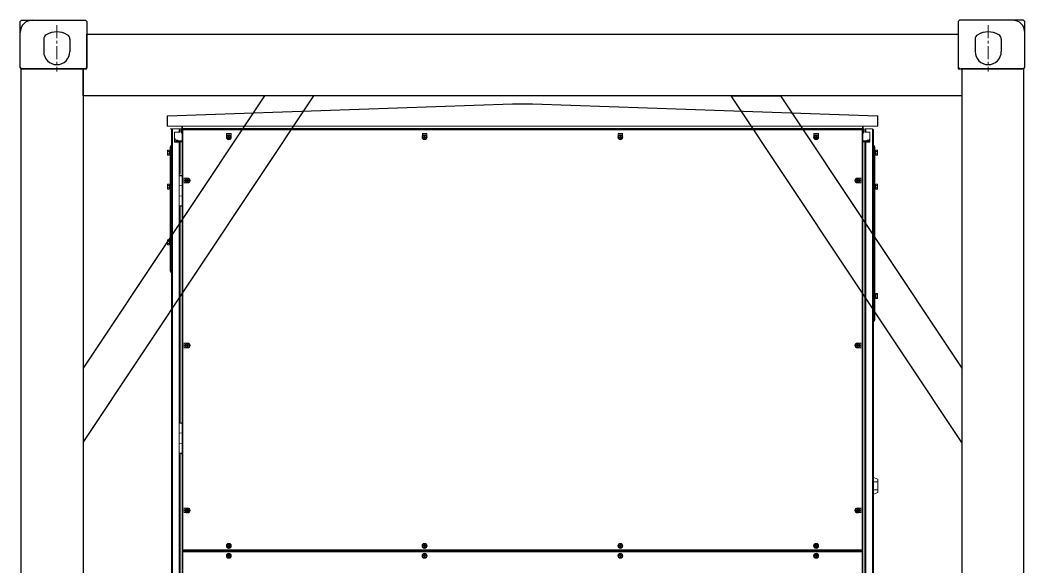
# Model space of a CAD drawing. Header units: millimetres. Extents: x 55614 to 110757, y -66981 to -47484.
# Drawn here: x 69979 to 72417, y -51187 to -49861 of the extents above; entities that cross this region are included whole.
import ezdxf

# ---------------------------------------------------------------- set-up
doc = ezdxf.new("R2010")
doc.units = ezdxf.units.MM
doc.linetypes.add('CENTER', pattern=[50.8, 31.75, -6.35, 6.35, -6.35])
doc.layers.get('0').update_dxf_attribs({"lineweight": 15})
for name, color, linetype, lineweight in [('AM_0', 7, 'Continuous', 30), ('AM_7N', 4, 'CENTER', 15), ('THICK', 7, 'Continuous', 0)]:
    doc.layers.add(name, color=color, linetype=linetype, lineweight=lineweight)

# ---------------------------------------------------------------- blocks, each defined once
blk = doc.blocks.new('tuy67ui67')
at = {"color": 136, "linetype": 'Continuous'}
for p, q in [((17183.6, 16539), (18020.7, 16568.2)), ((17183.6, 16537.8), (18020.8, 16567)), ((18020.2, 16567.9), (17183.7, 16538.7)), ((18069.2, 16567.9), (18020.2, 16567.9)), ((18020.7, 16568.2), (18020.8, 16567)), ((18020.8, 16568.2), (18020.8, 16567)), ((18020.8, 16568.2), (18068.7, 16568.2)), ((18020.8, 16567), (18068.7, 16567)), ((18068.8, 16568.2), (18068.7, 16567)), ((18068.7, 16568.2), (18068.7, 16567)), ((18068.7, 16567), (18905.8, 16537.8)), ((18068.8, 16568.2), (18905.9, 16539)), ((18905.7, 16538.7), (18069.2, 16567.9)), ((17182.3, 16513.9), (17182.3, 16537.6)), ((17182.3, 16537.6), (17183.5, 16537.6)), ((17183.5, 16513.9), (17183.5, 16537.6)), ((17183.6, 16539), (17183.6, 16537.8)), ((17183.7, 16538.7), (17183.7, 16513.9)), ((18905.7, 16513.9), (18905.7, 16538.7)), ((18905.9, 16539), (18905.8, 16537.8)), ((18906, 16537.6), (18906, 16513.9)), ((18907.2, 16537.6), (18906, 16537.6)), ((18907.2, 16537.6), (18907.2, 16513.9)), ((17182.3, 16513.9), (17183.5, 16513.9)), ((17183.7, 16513.9), (18905.7, 16513.9)), ((17189.6, 16506.9), (17195.4, 16506.9)), ((17189.6, 16506.9), (17216.8, 16506.9)), ((17195.4, 16506.9), (17195.4, 14431.9)), ((17214.2, 16506.9), (17195.4, 16506.9)), ((17214.2, 16498.9), (17214.2, 16506.9)), ((17214.2, 16506.9), (17216.8, 16506.9)), ((17217.2, 16507.9), (17217.2, 16497.9)), ((17218.2, 16507.9), (17217.2, 16507.9)), ((17218.2, 16513.9), (17218.2, 16497.9)), ((17219.2, 16513.9), (17219.2, 16506.9)), ((17219.2, 15484.4), (17219.2, 16506.9)), ((17219.2, 16506.9), (18870.2, 16506.9)), ((17219.7, 16507.9), (17219.7, 16513.9)), ((17219.7, 16506.9), (17219.7, 16507.9)), ((17219.7, 16507.9), (18869.7, 16507.9)), ((18869.7, 16513.9), (18869.7, 16507.9)), ((18869.7, 16507.9), (18869.7, 16506.9)), ((18870.2, 16506.9), (18870.2, 16513.9)), ((18870.2, 16506.9), (18870.2, 15484.4)), ((18871.2, 16497.9), (18871.2, 16513.9)), ((18871.2, 16507.9), (18872.2, 16507.9)), ((18872.2, 16497.9), (18872.2, 16507.9)), ((18875.2, 16498.9), (18875.2, 16506.9)), ((18894, 16506.9), (18875.2, 16506.9)), ((18894, 14431.9), (18894, 16506.9)), ((18907.2, 16513.9), (18906, 16513.9)), ((17193.2, 16504.7), (17193.2, 14434.1)), ((17200.7, 16474.9), (17200.7, 16498.9)), ((17214.2, 16498.9), (17200.7, 16498.9)), ((17212, 16504.7), (17212, 16498.9)), ((17212, 16504.7), (17214.2, 16504.7)), ((17217.2, 16497.9), (17219.2, 16497.9)), ((17219.2, 16505.2), (17220.9, 16505.2)), ((17220.9, 15484.4), (17220.9, 16505.2)), ((17220.9, 16505.2), (18868.5, 16505.2)), ((17326.5, 16495.6), (17337.9, 16495.6)), ((17326.8, 16489.5), (17326.8, 16495.9)), ((17327.2, 16489.8), (17332.2, 16492.7)), ((17327.2, 16484), (17327.2, 16489.8)), ((17327.2, 16484), (17332.2, 16481.1)), ((17329.7, 16487.4), (17329.7, 16486.4)), ((17331.2, 16487.4), (17329.7, 16487.4)), ((17329.7, 16486.4), (17331.2, 16486.4)), ((17331.7, 16489.4), (17331.7, 16487.9)), ((17332.7, 16489.4), (17331.7, 16489.4)), ((17331.7, 16485.9), (17331.7, 16484.4)), ((17331.7, 16484.4), (17332.7, 16484.4)), ((17332.2, 16492.7), (17337.2, 16489.8)), ((17332.2, 16481.1), (17337.2, 16484)), ((17332.7, 16487.9), (17332.7, 16489.4)), ((17332.7, 16484.4), (17332.7, 16485.9)), ((17334.7, 16487.4), (17333.2, 16487.4)), ((17333.2, 16486.4), (17334.7, 16486.4)), ((17334.7, 16486.4), (17334.7, 16487.4)), ((17337.2, 16484), (17337.2, 16489.8)), ((17337.6, 16489.5), (17337.6, 16495.9)), ((17801.5, 16495.6), (17812.9, 16495.6)), ((17801.8, 16489.5), (17801.8, 16495.9)), ((17802.2, 16489.8), (17807.2, 16492.7)), ((17802.2, 16484), (17802.2, 16489.8)), ((17802.2, 16484), (17807.2, 16481.1)), ((17804.7, 16487.4), (17804.7, 16486.4)), ((17806.2, 16487.4), (17804.7, 16487.4)), ((17804.7, 16486.4), (17806.2, 16486.4)), ((17806.7, 16489.4), (17806.7, 16487.9)), ((17807.7, 16489.4), (17806.7, 16489.4)), ((17806.7, 16485.9), (17806.7, 16484.4)), ((17806.7, 16484.4), (17807.7, 16484.4)), ((17807.2, 16492.7), (17812.2, 16489.8)), ((17807.2, 16481.1), (17812.2, 16484)), ((17807.7, 16487.9), (17807.7, 16489.4)), ((17807.7, 16484.4), (17807.7, 16485.9)), ((17809.7, 16487.4), (17808.2, 16487.4)), ((17808.2, 16486.4), (17809.7, 16486.4)), ((17809.7, 16486.4), (17809.7, 16487.4)), ((17812.2, 16484), (17812.2, 16489.8)), ((17812.6, 16489.5), (17812.6, 16495.9)), ((18276.5, 16495.6), (18287.9, 16495.6)), ((18276.8, 16489.5), (18276.8, 16495.9)), ((18277.2, 16489.8), (18282.2, 16492.7)), ((18277.2, 16484), (18277.2, 16489.8)), ((18277.2, 16484), (18282.2, 16481.1)), ((18279.7, 16487.4), (18279.7, 16486.4)), ((18281.2, 16487.4), (18279.7, 16487.4)), ((18279.7, 16486.4), (18281.2, 16486.4)), ((18281.7, 16489.4), (18281.7, 16487.9)), ((18282.7, 16489.4), (18281.7, 16489.4)), ((18281.7, 16485.9), (18281.7, 16484.4)), ((18281.7, 16484.4), (18282.7, 16484.4)), ((18282.2, 16492.7), (18287.2, 16489.8)), ((18282.2, 16481.1), (18287.2, 16484)), ((18282.7, 16487.9), (18282.7, 16489.4)), ((18282.7, 16484.4), (18282.7, 16485.9)), ((18284.7, 16487.4), (18283.2, 16487.4)), ((18283.2, 16486.4), (18284.7, 16486.4)), ((18284.7, 16486.4), (18284.7, 16487.4)), ((18287.2, 16484), (18287.2, 16489.8)), ((18287.6, 16489.5), (18287.6, 16495.9)), ((18751.5, 16495.6), (18762.9, 16495.6)), ((18751.8, 16489.5), (18751.8, 16495.9)), ((18752.2, 16489.8), (18757.2, 16492.7)), ((18752.2, 16484), (18752.2, 16489.8)), ((18752.2, 16484), (18757.2, 16481.1)), ((18754.7, 16487.4), (18754.7, 16486.4)), ((18756.2, 16487.4), (18754.7, 16487.4)), ((18754.7, 16486.4), (18756.2, 16486.4)), ((18756.7, 16489.4), (18756.7, 16487.9)), ((18757.7, 16489.4), (18756.7, 16489.4)), ((18756.7, 16485.9), (18756.7, 16484.4)), ((18756.7, 16484.4), (18757.7, 16484.4)), ((18757.2, 16492.7), (18762.2, 16489.8)), ((18757.2, 16481.1), (18762.2, 16484)), ((18757.7, 16487.9), (18757.7, 16489.4)), ((18757.7, 16484.4), (18757.7, 16485.9)), ((18759.7, 16487.4), (18758.2, 16487.4)), ((18758.2, 16486.4), (18759.7, 16486.4)), ((18759.7, 16486.4), (18759.7, 16487.4)), ((18762.2, 16484), (18762.2, 16489.8)), ((18762.6, 16489.5), (18762.6, 16495.9)), ((18868.5, 16505.2), (18868.5, 15484.4)), ((18868.5, 16505.2), (18870.2, 16505.2)), ((18870.2, 16497.9), (18872.2, 16497.9)), ((18877.4, 16504.7), (18875.2, 16504.7)), ((18875.2, 16498.9), (18887.2, 16498.9)), ((18877.4, 16498.9), (18877.4, 16504.7)), ((18887.2, 16474.9), (18887.2, 16498.9)), ((18896.2, 14434.1), (18896.2, 16504.7)), ((17190.1, 16463.9), (17191.7, 16466.9)), ((17190.1, 16463.9), (17191.7, 16466.9)), ((17190.1, 16161.9), (17190.1, 16463.9)), ((17191.7, 16158.9), (17191.7, 16466.9)), ((17193.2, 16466.9), (17191.7, 16466.9)), ((17193.2, 16466.9), (17191.7, 16466.9)), ((17214.2, 16474.9), (17200.7, 16474.9)), ((17202.5, 16479.9), (17208.2, 16479.9)), ((17202.5, 16475.4), (17219.2, 16475.4)), ((17203.2, 16478.4), (17208.2, 16478.4)), ((17203.2, 16475.4), (17203.2, 16476.9)), ((17219.2, 16476.9), (17203.2, 16476.9)), ((17208.2, 16479.9), (17208.2, 16478.4)), ((17208.2, 16478.4), (17219.2, 16478.4)), ((17208.2, 16475.4), (17208.2, 16474.9)), ((17212, 16474.9), (17212, 16396.9)), ((17214.2, 16474.9), (17214.2, 16396.9)), ((18870.2, 16478.4), (18881.2, 16478.4)), ((18886.2, 16476.9), (18870.2, 16476.9)), ((18887, 16475.4), (18870.2, 16475.4)), ((18875.2, 14431.9), (18875.2, 16474.9)), ((18875.2, 16474.9), (18887.2, 16474.9)), ((18877.4, 14434.1), (18877.4, 16474.9)), ((18881.2, 16479.9), (18881.2, 16478.4)), ((18887, 16479.9), (18881.2, 16479.9)), ((18886.2, 16478.4), (18881.2, 16478.4)), ((18881.2, 16474.9), (18881.2, 16475.4)), ((18886.2, 16476.9), (18886.2, 16475.4)), ((18896.2, 16466.9), (18897.7, 16466.9)), ((18896.2, 16466.9), (18897.7, 16466.9)), ((18897.7, 16039.9), (18897.7, 16466.9)), ((18899.3, 16463.9), (18897.7, 16466.9)), ((18899.3, 16463.9), (18897.7, 16466.9)), ((18899.3, 16042.9), (18899.3, 16463.9)), ((17183.4, 16455.2), (17183.1, 16454.9)), ((17183.1, 16443.9), (17183.1, 16454.9)), ((17183.4, 16443.6), (17183.1, 16443.9)), ((17183.4, 16455.2), (17186.8, 16455.2)), ((17183.4, 16452.3), (17186.8, 16452.3)), ((17183.4, 16446.5), (17186.8, 16446.5)), ((17183.4, 16443.6), (17186.8, 16443.6)), ((17187.1, 16454.9), (17186.8, 16455.2)), ((17187.1, 16443.9), (17186.8, 16443.6)), ((17187.1, 16443.9), (17187.1, 16454.9)), ((17188.7, 16454.3), (17187.1, 16454.3)), ((17188.7, 16444.6), (17187.1, 16444.6)), ((17188.7, 16443.4), (17188.7, 16455.4)), ((17190.1, 16455.4), (17188.7, 16455.4)), ((17190.1, 16443.4), (17188.7, 16443.4)), ((18899.3, 16455.4), (18900.7, 16455.4)), ((18899.3, 16443.4), (18900.7, 16443.4)), ((18900.7, 16443.4), (18900.7, 16455.4)), ((18900.7, 16454.3), (18902.3, 16454.3)), ((18900.7, 16444.6), (18902.3, 16444.6)), ((18902.3, 16454.9), (18902.6, 16455.2)), ((18902.3, 16443.9), (18902.3, 16454.9)), ((18902.3, 16443.9), (18902.6, 16443.6)), ((18906, 16455.2), (18902.6, 16455.2)), ((18906, 16452.3), (18902.6, 16452.3)), ((18906, 16446.5), (18902.6, 16446.5)), ((18906, 16443.6), (18902.6, 16443.6)), ((18906, 16455.2), (18906.3, 16454.9)), ((18906, 16443.6), (18906.3, 16443.9)), ((18906.3, 16443.9), (18906.3, 16454.9)), ((17211.7, 16396.9), (17211.7, 16316.9)), ((17214.2, 16396.9), (17211.7, 16396.9)), ((17211.7, 16394.4), (17219.2, 16394.4)), ((17219.2, 16393.4), (17211.7, 16393.4)), ((17223.2, 16387.3), (17229.6, 16387.3)), ((17223.5, 16376.2), (17223.5, 16387.6)), ((17227.2, 16384.8), (17232.2, 16387.7)), ((17227.2, 16379), (17227.2, 16384.8)), ((17231.7, 16384.4), (17231.7, 16382.9)), ((17232.7, 16384.4), (17231.7, 16384.4)), ((17232.2, 16387.7), (17237.2, 16384.8)), ((17232.7, 16382.9), (17232.7, 16384.4)), ((17237.2, 16379), (17237.2, 16384.8)), ((18852.2, 16384.8), (18857.2, 16387.7)), ((18852.2, 16379), (18852.2, 16384.8)), ((18856.7, 16384.4), (18856.7, 16382.9)), ((18857.7, 16384.4), (18856.7, 16384.4)), ((18857.2, 16387.7), (18862.2, 16384.8)), ((18857.7, 16382.9), (18857.7, 16384.4)), ((18859.8, 16387.3), (18866.2, 16387.3)), ((18862.2, 16379), (18862.2, 16384.8)), ((18865.9, 16376.2), (18865.9, 16387.6)), ((17183.4, 16372.7), (17183.1, 16372.4)), ((17183.1, 16361.4), (17183.1, 16372.4)), ((17183.4, 16361.1), (17183.1, 16361.4)), ((17183.4, 16372.7), (17186.8, 16372.7)), ((17183.4, 16369.8), (17186.8, 16369.8)), ((17183.4, 16364), (17186.8, 16364)), ((17183.4, 16361.1), (17186.8, 16361.1)), ((17187.1, 16372.4), (17186.8, 16372.7)), ((17187.1, 16361.4), (17186.8, 16361.1)), ((17187.1, 16361.4), (17187.1, 16372.4)), ((17188.7, 16371.8), (17187.1, 16371.8)), ((17188.7, 16362.1), (17187.1, 16362.1)), ((17188.7, 16360.9), (17188.7, 16372.9)), ((17190.1, 16372.9), (17188.7, 16372.9)), ((17190.1, 16360.9), (17188.7, 16360.9)), ((17211.7, 16369.7), (17219.2, 16369)), ((17223.2, 16376.5), (17229.6, 16376.5)), ((17227.2, 16379), (17232.2, 16376.1)), ((17229.7, 16382.4), (17229.7, 16381.4)), ((17231.2, 16382.4), (17229.7, 16382.4)), ((17229.7, 16381.4), (17231.2, 16381.4)), ((17231.7, 16380.9), (17231.7, 16379.4)), ((17231.7, 16379.4), (17232.7, 16379.4)), ((17232.2, 16376.1), (17237.2, 16379)), ((17232.7, 16379.4), (17232.7, 16380.9)), ((17234.7, 16382.4), (17233.2, 16382.4)), ((17233.2, 16381.4), (17234.7, 16381.4)), ((17234.7, 16381.4), (17234.7, 16382.4)), ((18852.2, 16379), (18857.2, 16376.1)), ((18854.7, 16382.4), (18854.7, 16381.4)), ((18856.2, 16382.4), (18854.7, 16382.4)), ((18854.7, 16381.4), (18856.2, 16381.4)), ((18856.7, 16380.9), (18856.7, 16379.4)), ((18856.7, 16379.4), (18857.7, 16379.4)), ((18857.2, 16376.1), (18862.2, 16379)), ((18857.7, 16379.4), (18857.7, 16380.9)), ((18859.7, 16382.4), (18858.2, 16382.4)), ((18858.2, 16381.4), (18859.7, 16381.4)), ((18859.7, 16381.4), (18859.7, 16382.4)), ((18859.8, 16376.5), (18866.2, 16376.5)), ((18899.3, 16372.9), (18900.7, 16372.9)), ((18899.3, 16360.9), (18900.7, 16360.9)), ((18900.7, 16360.9), (18900.7, 16372.9)), ((18900.7, 16371.8), (18902.3, 16371.8)), ((18900.7, 16362.1), (18902.3, 16362.1)), ((18902.3, 16372.4), (18902.6, 16372.7)), ((18902.3, 16361.4), (18902.3, 16372.4)), ((18902.3, 16361.4), (18902.6, 16361.1)), ((18906, 16372.7), (18902.6, 16372.7)), ((18906, 16369.8), (18902.6, 16369.8)), ((18906, 16364), (18902.6, 16364)), ((18906, 16361.1), (18902.6, 16361.1)), ((18906, 16372.7), (18906.3, 16372.4)), ((18906, 16361.1), (18906.3, 16361.4)), ((18906.3, 16361.4), (18906.3, 16372.4)), ((17211.7, 16344.2), (17219.2, 16344.8)), ((17190.1, 16312.9), (17193.2, 16312.9)), ((17211.7, 16320.4), (17219.2, 16320.4)), ((17219.2, 16319.4), (17211.7, 16319.4)), ((17214.2, 16316.9), (17211.7, 16316.9)), ((17212, 16316.9), (17212, 15796.9)), ((17214.2, 16316.9), (17214.2, 15796.9)), ((17183.4, 16237.7), (17183.1, 16237.4)), ((17183.1, 16226.4), (17183.1, 16237.4)), ((17183.4, 16237.7), (17186.8, 16237.7)), ((17187.1, 16237.4), (17186.8, 16237.7)), ((17187.1, 16226.4), (17187.1, 16237.4)), ((17188.7, 16225.9), (17188.7, 16237.9)), ((17190.1, 16237.9), (17188.7, 16237.9)), ((18899.3, 16253.4), (18896.2, 16253.4)), ((17183.4, 16226.1), (17183.1, 16226.4)), ((17183.4, 16234.8), (17186.8, 16234.8)), ((17183.4, 16229), (17186.8, 16229)), ((17183.4, 16226.1), (17186.8, 16226.1)), ((17187.1, 16226.4), (17186.8, 16226.1)), ((17188.7, 16236.8), (17187.1, 16236.8)), ((17188.7, 16227.1), (17187.1, 16227.1)), ((17190.1, 16225.9), (17188.7, 16225.9)), ((17190.1, 16161.9), (17191.7, 16158.9)), ((17190.1, 16161.9), (17191.7, 16158.9)), ((17193.2, 16158.9), (17191.7, 16158.9)), ((17193.2, 16158.9), (17191.7, 16158.9)), ((18899.3, 16107.9), (18900.7, 16107.9)), ((18899.3, 16095.9), (18900.7, 16095.9)), ((18900.7, 16095.9), (18900.7, 16107.9)), ((18900.7, 16106.8), (18902.3, 16106.8)), ((18900.7, 16097.1), (18902.3, 16097.1)), ((18902.3, 16107.4), (18902.6, 16107.7)), ((18902.3, 16096.4), (18902.3, 16107.4)), ((18902.3, 16096.4), (18902.6, 16096.1)), ((18906, 16107.7), (18902.6, 16107.7)), ((18906, 16104.8), (18902.6, 16104.8)), ((18906, 16099), (18902.6, 16099)), ((18906, 16096.1), (18902.6, 16096.1)), ((18906, 16107.7), (18906.3, 16107.4)), ((18906, 16096.1), (18906.3, 16096.4)), ((18906.3, 16096.4), (18906.3, 16107.4)), ((18899.3, 16042.9), (18897.7, 16039.9)), ((18899.3, 16042.9), (18897.7, 16039.9)), ((18896.2, 16039.9), (18897.7, 16039.9)), ((18896.2, 16039.9), (18897.7, 16039.9)), ((17223.2, 15987.3), (17229.6, 15987.3)), ((17223.2, 15976.5), (17229.6, 15976.5)), ((17223.5, 15976.2), (17223.5, 15987.6)), ((17227.2, 15984.8), (17232.2, 15987.7)), ((17227.2, 15979), (17227.2, 15984.8)), ((17227.2, 15979), (17232.2, 15976.1)), ((17229.7, 15982.4), (17229.7, 15981.4)), ((17231.2, 15982.4), (17229.7, 15982.4)), ((17229.7, 15981.4), (17231.2, 15981.4)), ((17231.7, 15984.4), (17231.7, 15982.9)), ((17232.7, 15984.4), (17231.7, 15984.4)), ((17231.7, 15980.9), (17231.7, 15979.4)), ((17231.7, 15979.4), (17232.7, 15979.4)), ((17232.2, 15987.7), (17237.2, 15984.8)), ((17232.2, 15976.1), (17237.2, 15979)), ((17232.7, 15982.9), (17232.7, 15984.4)), ((17232.7, 15979.4), (17232.7, 15980.9)), ((17234.7, 15982.4), (17233.2, 15982.4)), ((17233.2, 15981.4), (17234.7, 15981.4)), ((17234.7, 15981.4), (17234.7, 15982.4)), ((17237.2, 15979), (17237.2, 15984.8)), ((18852.2, 15984.8), (18857.2, 15987.7)), ((18852.2, 15979), (18852.2, 15984.8)), ((18852.2, 15979), (18857.2, 15976.1)), ((18856.2, 15982.4), (18854.7, 15982.4)), ((18854.7, 15982.4), (18854.7, 15981.4)), ((18854.7, 15981.4), (18856.2, 15981.4)), ((18857.7, 15984.4), (18856.7, 15984.4)), ((18856.7, 15984.4), (18856.7, 15982.9)), ((18856.7, 15980.9), (18856.7, 15979.4)), ((18856.7, 15979.4), (18857.7, 15979.4)), ((18857.2, 15987.7), (18862.2, 15984.8)), ((18857.2, 15976.1), (18862.2, 15979)), ((18857.7, 15982.9), (18857.7, 15984.4)), ((18857.7, 15979.4), (18857.7, 15980.9)), ((18859.7, 15982.4), (18858.2, 15982.4)), ((18858.2, 15981.4), (18859.7, 15981.4)), ((18859.7, 15981.4), (18859.7, 15982.4)), ((18859.8, 15987.3), (18866.2, 15987.3)), ((18859.8, 15976.5), (18866.2, 15976.5)), ((18862.2, 15979), (18862.2, 15984.8)), ((18865.9, 15976.2), (18865.9, 15987.6)), ((17211.7, 15796.9), (17211.7, 15716.9)), ((17214.2, 15796.9), (17211.7, 15796.9)), ((17211.7, 15794.4), (17219.2, 15794.4)), ((17219.2, 15793.4), (17211.7, 15793.4)), ((17211.7, 15769.7), (17219.2, 15769)), ((17211.7, 15744.2), (17219.2, 15744.8)), ((17211.7, 15720.4), (17219.2, 15720.4)), ((17219.2, 15719.4), (17211.7, 15719.4)), ((17214.2, 15716.9), (17211.7, 15716.9)), ((17212, 15716.9), (17212, 15196.9)), ((17214.2, 15716.9), (17214.2, 15196.9)), ((18906.7, 15658), (18896.2, 15661.8)), ((18906.7, 15625), (18906.7, 15658)), ((18896.2, 15651.3), (18906.7, 15651.3)), ((18896.2, 15631.7), (18906.7, 15631.7)), ((18896.2, 15621.3), (18906.7, 15625)), ((17223.2, 15587.3), (17229.6, 15587.3)), ((17223.5, 15576.2), (17223.5, 15587.6)), ((17227.2, 15584.8), (17232.2, 15587.7)), ((17227.2, 15579), (17227.2, 15584.8)), ((17227.2, 15579), (17232.2, 15576.1)), ((17229.7, 15582.4), (17229.7, 15581.4)), ((17231.2, 15582.4), (17229.7, 15582.4)), ((17229.7, 15581.4), (17231.2, 15581.4)), ((17231.7, 15584.4), (17231.7, 15582.9)), ((17232.7, 15584.4), (17231.7, 15584.4)), ((17231.7, 15580.9), (17231.7, 15579.4)), ((17231.7, 15579.4), (17232.7, 15579.4)), ((17232.2, 15587.7), (17237.2, 15584.8)), ((17232.2, 15576.1), (17237.2, 15579)), ((17232.7, 15582.9), (17232.7, 15584.4)), ((17232.7, 15579.4), (17232.7, 15580.9)), ((17234.7, 15582.4), (17233.2, 15582.4)), ((17233.2, 15581.4), (17234.7, 15581.4)), ((17234.7, 15581.4), (17234.7, 15582.4)), ((17237.2, 15579), (17237.2, 15584.8)), ((18852.2, 15584.8), (18857.2, 15587.7)), ((18852.2, 15579), (18852.2, 15584.8)), ((18852.2, 15579), (18857.2, 15576.1)), ((18856.2, 15582.4), (18854.7, 15582.4)), ((18854.7, 15582.4), (18854.7, 15581.4)), ((18854.7, 15581.4), (18856.2, 15581.4)), ((18857.7, 15584.4), (18856.7, 15584.4)), ((18856.7, 15584.4), (18856.7, 15582.9)), ((18856.7, 15580.9), (18856.7, 15579.4)), ((18856.7, 15579.4), (18857.7, 15579.4)), ((18857.2, 15587.7), (18862.2, 15584.8)), ((18857.2, 15576.1), (18862.2, 15579)), ((18857.7, 15582.9), (18857.7, 15584.4)), ((18857.7, 15579.4), (18857.7, 15580.9)), ((18859.7, 15582.4), (18858.2, 15582.4)), ((18858.2, 15581.4), (18859.7, 15581.4)), ((18859.7, 15581.4), (18859.7, 15582.4)), ((18859.8, 15587.3), (18866.2, 15587.3)), ((18862.2, 15579), (18862.2, 15584.8)), ((18865.9, 15576.2), (18865.9, 15587.6)), ((17223.2, 15576.5), (17229.6, 15576.5)), ((18859.8, 15576.5), (18866.2, 15576.5)), ((17219.2, 15484.4), (18870.2, 15484.4)), ((17219.2, 14431.4), (17219.2, 15482.9)), ((17219.2, 15482.9), (18870.2, 15482.9)), ((17220.7, 15484.4), (17220.7, 15482.9)), ((17220.9, 15481.2), (17220.9, 15484.4)), ((18868.5, 15483.1), (17220.9, 15483.1)), ((17222.9, 15485.9), (17222.9, 15484.4)), ((17222.9, 15485.9), (18866.5, 15485.9)), ((17327.2, 15498.8), (17332.2, 15501.7)), ((17327.2, 15493), (17327.2, 15498.8)), ((17327.2, 15493), (17332.2, 15490.1)), ((17329.7, 15496.4), (17329.7, 15495.4)), ((17331.2, 15496.4), (17329.7, 15496.4)), ((17329.7, 15495.4), (17331.2, 15495.4)), ((17331.7, 15498.4), (17331.7, 15496.9)), ((17332.7, 15498.4), (17331.7, 15498.4)), ((17331.7, 15494.9), (17331.7, 15493.4)), ((17331.7, 15493.4), (17332.7, 15493.4)), ((17332.2, 15501.7), (17337.2, 15498.8)), ((17332.2, 15490.1), (17337.2, 15493)), ((17332.7, 15496.9), (17332.7, 15498.4)), ((17332.7, 15493.4), (17332.7, 15494.9)), ((17334.7, 15496.4), (17333.2, 15496.4)), ((17333.2, 15495.4), (17334.7, 15495.4)), ((17334.7, 15495.4), (17334.7, 15496.4)), ((17337.2, 15493), (17337.2, 15498.8)), ((17802.2, 15498.8), (17807.2, 15501.7)), ((17802.2, 15493), (17802.2, 15498.8)), ((17802.2, 15493), (17807.2, 15490.1)), ((17804.7, 15496.4), (17804.7, 15495.4)), ((17806.2, 15496.4), (17804.7, 15496.4)), ((17804.7, 15495.4), (17806.2, 15495.4)), ((17806.7, 15498.4), (17806.7, 15496.9)), ((17807.7, 15498.4), (17806.7, 15498.4)), ((17806.7, 15494.9), (17806.7, 15493.4)), ((17806.7, 15493.4), (17807.7, 15493.4)), ((17807.2, 15501.7), (17812.2, 15498.8)), ((17807.2, 15490.1), (17812.2, 15493)), ((17807.7, 15496.9), (17807.7, 15498.4)), ((17807.7, 15493.4), (17807.7, 15494.9)), ((17809.7, 15496.4), (17808.2, 15496.4)), ((17808.2, 15495.4), (17809.7, 15495.4)), ((17809.7, 15495.4), (17809.7, 15496.4)), ((17812.2, 15493), (17812.2, 15498.8)), ((18277.2, 15498.8), (18282.2, 15501.7)), ((18277.2, 15493), (18277.2, 15498.8)), ((18277.2, 15493), (18282.2, 15490.1)), ((18281.2, 15496.4), (18279.7, 15496.4)), ((18279.7, 15496.4), (18279.7, 15495.4)), ((18279.7, 15495.4), (18281.2, 15495.4)), ((18282.7, 15498.4), (18281.7, 15498.4)), ((18281.7, 15498.4), (18281.7, 15496.9)), ((18281.7, 15494.9), (18281.7, 15493.4)), ((18281.7, 15493.4), (18282.7, 15493.4)), ((18282.2, 15501.7), (18287.2, 15498.8)), ((18282.2, 15490.1), (18287.2, 15493)), ((18282.7, 15496.9), (18282.7, 15498.4)), ((18282.7, 15493.4), (18282.7, 15494.9)), ((18284.7, 15496.4), (18283.2, 15496.4)), ((18283.2, 15495.4), (18284.7, 15495.4)), ((18284.7, 15495.4), (18284.7, 15496.4)), ((18287.2, 15493), (18287.2, 15498.8)), ((18752.2, 15498.8), (18757.2, 15501.7)), ((18752.2, 15493), (18752.2, 15498.8)), ((18752.2, 15493), (18757.2, 15490.1)), ((18756.2, 15496.4), (18754.7, 15496.4)), ((18754.7, 15496.4), (18754.7, 15495.4)), ((18754.7, 15495.4), (18756.2, 15495.4)), ((18757.7, 15498.4), (18756.7, 15498.4)), ((18756.7, 15498.4), (18756.7, 15496.9)), ((18756.7, 15494.9), (18756.7, 15493.4)), ((18756.7, 15493.4), (18757.7, 15493.4)), ((18757.2, 15501.7), (18762.2, 15498.8)), ((18757.2, 15490.1), (18762.2, 15493)), ((18757.7, 15496.9), (18757.7, 15498.4)), ((18757.7, 15493.4), (18757.7, 15494.9)), ((18759.7, 15496.4), (18758.2, 15496.4)), ((18758.2, 15495.4), (18759.7, 15495.4)), ((18759.7, 15495.4), (18759.7, 15496.4)), ((18762.2, 15493), (18762.2, 15498.8)), ((18866.5, 15485.9), (18866.5, 15484.4)), ((18868.5, 15484.4), (18868.5, 15481.2)), ((18868.7, 15482.9), (18868.7, 15484.4)), ((18870.2, 15482.9), (18870.2, 14431.4)), ((17220.9, 14433.1), (17220.9, 15481.2)), ((17220.9, 15481.2), (18868.5, 15481.2)), ((17327.2, 15474.8), (17332.2, 15477.7)), ((17327.2, 15469), (17327.2, 15474.8)), ((17327.2, 15469), (17332.2, 15466.1)), ((17329.7, 15472.4), (17329.7, 15471.4)), ((17331.2, 15472.4), (17329.7, 15472.4)), ((17329.7, 15471.4), (17331.2, 15471.4)), ((17331.7, 15474.4), (17331.7, 15472.9)), ((17332.7, 15474.4), (17331.7, 15474.4)), ((17331.7, 15470.9), (17331.7, 15469.4)), ((17331.7, 15469.4), (17332.7, 15469.4)), ((17332.2, 15477.7), (17337.2, 15474.8)), ((17332.2, 15466.1), (17337.2, 15469)), ((17332.7, 15472.9), (17332.7, 15474.4)), ((17332.7, 15469.4), (17332.7, 15470.9)), ((17334.7, 15472.4), (17333.2, 15472.4)), ((17333.2, 15471.4), (17334.7, 15471.4)), ((17334.7, 15471.4), (17334.7, 15472.4)), ((17337.2, 15469), (17337.2, 15474.8)), ((17802.2, 15474.8), (17807.2, 15477.7)), ((17802.2, 15469), (17802.2, 15474.8)), ((17802.2, 15469), (17807.2, 15466.1)), ((17804.7, 15472.4), (17804.7, 15471.4)), ((17806.2, 15472.4), (17804.7, 15472.4)), ((17804.7, 15471.4), (17806.2, 15471.4)), ((17806.7, 15474.4), (17806.7, 15472.9)), ((17807.7, 15474.4), (17806.7, 15474.4)), ((17806.7, 15470.9), (17806.7, 15469.4)), ((17806.7, 15469.4), (17807.7, 15469.4)), ((17807.2, 15477.7), (17812.2, 15474.8)), ((17807.2, 15466.1), (17812.2, 15469)), ((17807.7, 15472.9), (17807.7, 15474.4)), ((17807.7, 15469.4), (17807.7, 15470.9)), ((17809.7, 15472.4), (17808.2, 15472.4)), ((17808.2, 15471.4), (17809.7, 15471.4)), ((17809.7, 15471.4), (17809.7, 15472.4)), ((17812.2, 15469), (17812.2, 15474.8)), ((18277.2, 15474.8), (18282.2, 15477.7)), ((18277.2, 15469), (18277.2, 15474.8)), ((18277.2, 15469), (18282.2, 15466.1)), ((18281.2, 15472.4), (18279.7, 15472.4)), ((18279.7, 15472.4), (18279.7, 15471.4)), ((18279.7, 15471.4), (18281.2, 15471.4)), ((18282.7, 15474.4), (18281.7, 15474.4)), ((18281.7, 15474.4), (18281.7, 15472.9)), ((18281.7, 15470.9), (18281.7, 15469.4)), ((18281.7, 15469.4), (18282.7, 15469.4)), ((18282.2, 15477.7), (18287.2, 15474.8)), ((18282.2, 15466.1), (18287.2, 15469)), ((18282.7, 15472.9), (18282.7, 15474.4)), ((18282.7, 15469.4), (18282.7, 15470.9)), ((18284.7, 15472.4), (18283.2, 15472.4)), ((18283.2, 15471.4), (18284.7, 15471.4)), ((18284.7, 15471.4), (18284.7, 15472.4)), ((18287.2, 15469), (18287.2, 15474.8)), ((18752.2, 15474.8), (18757.2, 15477.7)), ((18752.2, 15469), (18752.2, 15474.8)), ((18752.2, 15469), (18757.2, 15466.1)), ((18756.2, 15472.4), (18754.7, 15472.4)), ((18754.7, 15472.4), (18754.7, 15471.4)), ((18754.7, 15471.4), (18756.2, 15471.4)), ((18757.7, 15474.4), (18756.7, 15474.4)), ((18756.7, 15474.4), (18756.7, 15472.9)), ((18756.7, 15470.9), (18756.7, 15469.4)), ((18756.7, 15469.4), (18757.7, 15469.4)), ((18757.2, 15477.7), (18762.2, 15474.8)), ((18757.2, 15466.1), (18762.2, 15469)), ((18757.7, 15472.9), (18757.7, 15474.4)), ((18757.7, 15469.4), (18757.7, 15470.9)), ((18759.7, 15472.4), (18758.2, 15472.4)), ((18758.2, 15471.4), (18759.7, 15471.4)), ((18759.7, 15471.4), (18759.7, 15472.4)), ((18762.2, 15469), (18762.2, 15474.8)), ((18868.5, 15481.2), (18868.5, 14433.1))]:
    blk.add_line(p, q, dxfattribs=at)
for points in [[(17193.2, 16504.7), (17193.3, 16504.9), (17193.3, 16505.1), (17193.4, 16505.3), (17193.6, 16505.5), (17193.8, 16505.7), (17194, 16505.9), (17194.2, 16506.1), (17194.5, 16506.3), (17194.8, 16506.5), (17195.1, 16506.7), (17195.4, 16506.9)], [(18896.2, 16504.7), (18896.2, 16504.9), (18896.1, 16505.1), (18896, 16505.3), (18895.9, 16505.5), (18895.7, 16505.7), (18895.5, 16505.9), (18895.2, 16506.1), (18894.9, 16506.3), (18894.7, 16506.5), (18894.3, 16506.7), (18894, 16506.9)], [(17183.1, 16454.8), (17183.2, 16455), (17183.3, 16455.1), (17183.4, 16455.2)], [(17183.4, 16452.3), (17183.3, 16452.4), (17183.2, 16452.5), (17183.1, 16452.6)], [(17183.1, 16451.6), (17183.2, 16451.8), (17183.3, 16452.1), (17183.4, 16452.3)], [(17183.4, 16446.5), (17183.3, 16446.7), (17183.2, 16447), (17183.1, 16447.2)], [(17183.1, 16446.2), (17183.2, 16446.3), (17183.3, 16446.4), (17183.4, 16446.5)], [(17183.4, 16443.6), (17183.3, 16443.7), (17183.2, 16443.9), (17183.1, 16444)], [(17187.1, 16454.8), (17187, 16455), (17186.9, 16455.1), (17186.8, 16455.2)], [(17186.8, 16452.3), (17186.9, 16452.4), (17187, 16452.5), (17187.1, 16452.6)], [(17187.1, 16451.6), (17187, 16451.8), (17186.9, 16452.1), (17186.8, 16452.3)], [(17186.8, 16446.5), (17186.9, 16446.7), (17187, 16447), (17187.1, 16447.2)], [(17187.1, 16446.2), (17187, 16446.3), (17186.9, 16446.4), (17186.8, 16446.5)], [(17186.8, 16443.6), (17186.9, 16443.7), (17187, 16443.9), (17187.1, 16444)], [(18902.6, 16455.2), (18902.5, 16455.1), (18902.4, 16455), (18902.3, 16454.8)], [(18902.3, 16452.6), (18902.4, 16452.5), (18902.5, 16452.4), (18902.6, 16452.3)], [(18902.6, 16452.3), (18902.5, 16452.1), (18902.4, 16451.8), (18902.3, 16451.6)], [(18902.3, 16447.2), (18902.4, 16447), (18902.5, 16446.7), (18902.6, 16446.5)], [(18902.6, 16446.5), (18902.5, 16446.4), (18902.4, 16446.3), (18902.3, 16446.2)], [(18902.3, 16444), (18902.4, 16443.9), (18902.5, 16443.7), (18902.6, 16443.6)], [(18906, 16455.2), (18906.1, 16455.1), (18906.2, 16455), (18906.3, 16454.8)], [(18906.3, 16452.6), (18906.2, 16452.5), (18906.1, 16452.4), (18906, 16452.3)], [(18906, 16452.3), (18906.1, 16452.1), (18906.2, 16451.8), (18906.3, 16451.6)], [(18906.3, 16447.2), (18906.2, 16447), (18906.1, 16446.7), (18906, 16446.5)], [(18906, 16446.5), (18906.1, 16446.4), (18906.2, 16446.3), (18906.3, 16446.2)], [(18906.3, 16444), (18906.2, 16443.9), (18906.1, 16443.7), (18906, 16443.6)], [(17183.1, 16372.3), (17183.2, 16372.5), (17183.3, 16372.6), (17183.4, 16372.7)], [(17183.4, 16369.8), (17183.3, 16369.9), (17183.2, 16370), (17183.1, 16370.1)], [(17183.1, 16369.1), (17183.2, 16369.3), (17183.3, 16369.6), (17183.4, 16369.8)], [(17183.4, 16364), (17183.3, 16364.2), (17183.2, 16364.5), (17183.1, 16364.7)], [(17183.1, 16363.7), (17183.2, 16363.8), (17183.3, 16363.9), (17183.4, 16364)], [(17183.4, 16361.1), (17183.3, 16361.2), (17183.2, 16361.4), (17183.1, 16361.5)], [(17187.1, 16372.3), (17187, 16372.5), (17186.9, 16372.6), (17186.8, 16372.7)], [(17186.8, 16369.8), (17186.9, 16369.9), (17187, 16370), (17187.1, 16370.1)], [(17187.1, 16369.1), (17187, 16369.3), (17186.9, 16369.6), (17186.8, 16369.8)], [(17186.8, 16364), (17186.9, 16364.2), (17187, 16364.5), (17187.1, 16364.7)], [(17187.1, 16363.7), (17187, 16363.8), (17186.9, 16363.9), (17186.8, 16364)], [(17186.8, 16361.1), (17186.9, 16361.2), (17187, 16361.4), (17187.1, 16361.5)], [(18902.6, 16372.7), (18902.5, 16372.6), (18902.4, 16372.5), (18902.3, 16372.3)], [(18902.3, 16370.1), (18902.4, 16370), (18902.5, 16369.9), (18902.6, 16369.8)], [(18902.6, 16369.8), (18902.5, 16369.6), (18902.4, 16369.3), (18902.3, 16369.1)], [(18902.3, 16364.7), (18902.4, 16364.5), (18902.5, 16364.2), (18902.6, 16364)], [(18902.6, 16364), (18902.5, 16363.9), (18902.4, 16363.8), (18902.3, 16363.7)], [(18902.3, 16361.5), (18902.4, 16361.4), (18902.5, 16361.2), (18902.6, 16361.1)], [(18906, 16372.7), (18906.1, 16372.6), (18906.2, 16372.5), (18906.3, 16372.3)], [(18906.3, 16370.1), (18906.2, 16370), (18906.1, 16369.9), (18906, 16369.8)], [(18906, 16369.8), (18906.1, 16369.6), (18906.2, 16369.3), (18906.3, 16369.1)], [(18906.3, 16364.7), (18906.2, 16364.5), (18906.1, 16364.2), (18906, 16364)], [(18906, 16364), (18906.1, 16363.9), (18906.2, 16363.8), (18906.3, 16363.7)], [(18906.3, 16361.5), (18906.2, 16361.4), (18906.1, 16361.2), (18906, 16361.1)], [(17183.1, 16237.3), (17183.2, 16237.5), (17183.3, 16237.6), (17183.4, 16237.7)], [(17187.1, 16237.3), (17187, 16237.5), (17186.9, 16237.6), (17186.8, 16237.7)], [(17183.4, 16234.8), (17183.3, 16234.9), (17183.2, 16235), (17183.1, 16235.1)], [(17183.1, 16234.1), (17183.2, 16234.3), (17183.3, 16234.6), (17183.4, 16234.8)], [(17183.4, 16229), (17183.3, 16229.2), (17183.2, 16229.5), (17183.1, 16229.7)], [(17183.1, 16228.7), (17183.2, 16228.8), (17183.3, 16228.9), (17183.4, 16229)], [(17183.4, 16226.1), (17183.3, 16226.2), (17183.2, 16226.4), (17183.1, 16226.5)], [(17186.8, 16234.8), (17186.9, 16234.9), (17187, 16235), (17187.1, 16235.1)], [(17187.1, 16234.1), (17187, 16234.3), (17186.9, 16234.6), (17186.8, 16234.8)], [(17186.8, 16229), (17186.9, 16229.2), (17187, 16229.5), (17187.1, 16229.7)], [(17187.1, 16228.7), (17187, 16228.8), (17186.9, 16228.9), (17186.8, 16229)], [(17186.8, 16226.1), (17186.9, 16226.2), (17187, 16226.4), (17187.1, 16226.5)], [(18902.6, 16107.7), (18902.5, 16107.6), (18902.4, 16107.5), (18902.3, 16107.3)], [(18902.3, 16105.1), (18902.4, 16105), (18902.5, 16104.9), (18902.6, 16104.8)], [(18902.6, 16104.8), (18902.5, 16104.6), (18902.4, 16104.3), (18902.3, 16104.1)], [(18902.3, 16099.7), (18902.4, 16099.5), (18902.5, 16099.2), (18902.6, 16099)], [(18902.6, 16099), (18902.5, 16098.9), (18902.4, 16098.8), (18902.3, 16098.7)], [(18902.3, 16096.5), (18902.4, 16096.4), (18902.5, 16096.2), (18902.6, 16096.1)], [(18906, 16107.7), (18906.1, 16107.6), (18906.2, 16107.5), (18906.3, 16107.3)], [(18906.3, 16105.1), (18906.2, 16105), (18906.1, 16104.9), (18906, 16104.8)], [(18906, 16104.8), (18906.1, 16104.6), (18906.2, 16104.3), (18906.3, 16104.1)], [(18906.3, 16099.7), (18906.2, 16099.5), (18906.1, 16099.2), (18906, 16099)], [(18906, 16099), (18906.1, 16098.9), (18906.2, 16098.8), (18906.3, 16098.7)], [(18906.3, 16096.5), (18906.2, 16096.4), (18906.1, 16096.2), (18906, 16096.1)]]:
    blk.add_lwpolyline(points, dxfattribs=at)
for centre, radius in [((17332.2, 16486.9), 6), ((17332.2, 16486.9), 4.25), ((17807.2, 16486.9), 6), ((17807.2, 16486.9), 4.25), ((18282.2, 16486.9), 6), ((18282.2, 16486.9), 4.25), ((18757.2, 16486.9), 6), ((18757.2, 16486.9), 4.25), ((17232.2, 16381.9), 6), ((17232.2, 16381.9), 4.25), ((18857.2, 16381.9), 6), ((18857.2, 16381.9), 4.25), ((17232.2, 15981.9), 6), ((17232.2, 15981.9), 4.25), ((18857.2, 15981.9), 6), ((18857.2, 15981.9), 4.25), ((17232.2, 15581.9), 6), ((17232.2, 15581.9), 4.25), ((18857.2, 15581.9), 6), ((18857.2, 15581.9), 4.25), ((17332.2, 15495.9), 6), ((17332.2, 15495.9), 4.25), ((17807.2, 15495.9), 6), ((17807.2, 15495.9), 4.25), ((18282.2, 15495.9), 6), ((18282.2, 15495.9), 4.25), ((18757.2, 15495.9), 6), ((18757.2, 15495.9), 4.25), ((17332.2, 15471.9), 6), ((17332.2, 15471.9), 4.25), ((17807.2, 15471.9), 6), ((17807.2, 15471.9), 4.25), ((18282.2, 15471.9), 6), ((18282.2, 15471.9), 4.25), ((18757.2, 15471.9), 6), ((18757.2, 15471.9), 4.25)]:
    blk.add_circle(centre, radius, dxfattribs=at)
for centre, radius, start, end in [((18020.8, 16566.8), 1.4, 90, 92), ((18068.7, 16566.8), 1.4, 88, 90), ((17183.7, 16537.6), 1.4, 92, 180), ((17183.7, 16537.6), 0.2, 92, 180), ((18905.8, 16537.6), 0.2, 0, 88), ((18905.8, 16537.6), 1.4, 0, 88), ((17195.4, 16504.7), 2.2, 90, 180), ((18894, 16504.7), 2.2, 0, 90), ((17195.2, 16478.7), 8, 9.5175, 46.3598), ((17218.2, 16497.9), 1, 180, 354.2525), ((17332.2, 16486.9), 5.47, 144.0076, 155.9924), ((17332.2, 16486.9), 5.47, 204.0076, 215.9924), ((17331.2, 16487.9), 0.5, 270, 0), ((17331.2, 16485.9), 0.5, 0, 90), ((17332.2, 16486.9), 5.47, 84.0076, 95.9924), ((17332.2, 16486.9), 5.47, 264.0076, 275.9924), ((17333.2, 16487.9), 0.5, 180, 270), ((17333.2, 16485.9), 0.5, 90, 180), ((17332.2, 16486.9), 5.47, 24.0076, 35.9924), ((17332.2, 16486.9), 5.47, 324.0076, 335.9924), ((17807.2, 16486.9), 5.47, 144.0076, 155.9924), ((17807.2, 16486.9), 5.47, 204.0076, 215.9924), ((17806.2, 16487.9), 0.5, 270, 0), ((17806.2, 16485.9), 0.5, 0, 90), ((17807.2, 16486.9), 5.47, 84.0076, 95.9924), ((17807.2, 16486.9), 5.47, 264.0076, 275.9924), ((17808.2, 16487.9), 0.5, 180, 270), ((17808.2, 16485.9), 0.5, 90, 180), ((17807.2, 16486.9), 5.47, 24.0076, 35.9924), ((17807.2, 16486.9), 5.47, 324.0076, 335.9924), ((18282.2, 16486.9), 5.47, 144.0076, 155.9924), ((18282.2, 16486.9), 5.47, 204.0076, 215.9924), ((18281.2, 16487.9), 0.5, 270, 0), ((18281.2, 16485.9), 0.5, 0, 90), ((18282.2, 16486.9), 5.47, 84.0076, 95.9924), ((18282.2, 16486.9), 5.47, 264.0076, 275.9924), ((18283.2, 16487.9), 0.5, 180, 270), ((18283.2, 16485.9), 0.5, 90, 180), ((18282.2, 16486.9), 5.47, 24.0076, 35.9924), ((18282.2, 16486.9), 5.47, 324.0076, 335.9924), ((18757.2, 16486.9), 5.47, 144.0076, 155.9924), ((18757.2, 16486.9), 5.47, 204.0076, 215.9924), ((18756.2, 16487.9), 0.5, 270, 0), ((18756.2, 16485.9), 0.5, 0, 90), ((18757.2, 16486.9), 5.47, 84.0076, 95.9924), ((18757.2, 16486.9), 5.47, 264.0076, 275.9924), ((18758.2, 16487.9), 0.5, 180, 270), ((18758.2, 16485.9), 0.5, 90, 180), ((18757.2, 16486.9), 5.47, 24.0076, 35.9924), ((18757.2, 16486.9), 5.47, 324.0076, 335.9924), ((18871.2, 16497.9), 1, 180, 0), ((18894.2, 16478.7), 8, 152.4265, 170.4825), ((17232.2, 16381.9), 5.47, 144.0076, 155.9924), ((17232.2, 16381.9), 5.47, 84.0076, 95.9924), ((17232.2, 16381.9), 5.47, 24.0076, 35.9924), ((18857.2, 16381.9), 5.47, 144.0076, 155.9924), ((18857.2, 16381.9), 5.47, 84.0076, 95.9924), ((18857.2, 16381.9), 5.47, 24.0076, 35.9924), ((17232.2, 16381.9), 5.47, 204.0076, 215.9924), ((17231.2, 16382.9), 0.5, 270, 0), ((17231.2, 16380.9), 0.5, 0, 90), ((17232.2, 16381.9), 5.47, 264.0076, 275.9924), ((17233.2, 16382.9), 0.5, 180, 270), ((17233.2, 16380.9), 0.5, 90, 180), ((17232.2, 16381.9), 5.47, 324.0076, 335.9924), ((18857.2, 16381.9), 5.47, 204.0076, 215.9924), ((18856.2, 16382.9), 0.5, 270, 0), ((18856.2, 16380.9), 0.5, 0, 90), ((18857.2, 16381.9), 5.47, 264.0076, 275.9924), ((18858.2, 16382.9), 0.5, 180, 270), ((18858.2, 16380.9), 0.5, 90, 180), ((18857.2, 16381.9), 5.47, 324.0076, 335.9924), ((17232.2, 15981.9), 5.47, 144.0076, 155.9924), ((17232.2, 15981.9), 5.47, 204.0076, 215.9924), ((17231.2, 15982.9), 0.5, 270, 0), ((17231.2, 15980.9), 0.5, 0, 90), ((17232.2, 15981.9), 5.47, 84.0076, 95.9924), ((17232.2, 15981.9), 5.47, 264.0076, 275.9924), ((17233.2, 15982.9), 0.5, 180, 270), ((17233.2, 15980.9), 0.5, 90, 180), ((17232.2, 15981.9), 5.47, 24.0076, 35.9924), ((17232.2, 15981.9), 5.47, 324.0076, 335.9924), ((18857.2, 15981.9), 5.47, 144.0076, 155.9924), ((18857.2, 15981.9), 5.47, 204.0076, 215.9924), ((18856.2, 15982.9), 0.5, 270, 0), ((18856.2, 15980.9), 0.5, 0, 90), ((18857.2, 15981.9), 5.47, 84.0076, 95.9924), ((18857.2, 15981.9), 5.47, 264.0076, 275.9924), ((18858.2, 15982.9), 0.5, 180, 270), ((18858.2, 15980.9), 0.5, 90, 180), ((18857.2, 15981.9), 5.47, 24.0076, 35.9924), ((18857.2, 15981.9), 5.47, 324.0076, 335.9924), ((17232.2, 15581.9), 5.47, 144.0076, 155.9924), ((17232.2, 15581.9), 5.47, 204.0076, 215.9924), ((17231.2, 15582.9), 0.5, 270, 0), ((17231.2, 15580.9), 0.5, 0, 90), ((17232.2, 15581.9), 5.47, 84.0076, 95.9924), ((17233.2, 15582.9), 0.5, 180, 270), ((17233.2, 15580.9), 0.5, 90, 180), ((17232.2, 15581.9), 5.47, 24.0076, 35.9924), ((17232.2, 15581.9), 5.47, 324.0076, 335.9924), ((18857.2, 15581.9), 5.47, 144.0076, 155.9924), ((18857.2, 15581.9), 5.47, 204.0076, 215.9924), ((18856.2, 15582.9), 0.5, 270, 0), ((18856.2, 15580.9), 0.5, 0, 90), ((18857.2, 15581.9), 5.47, 84.0076, 95.9924), ((18858.2, 15582.9), 0.5, 180, 270), ((18858.2, 15580.9), 0.5, 90, 180), ((18857.2, 15581.9), 5.47, 24.0076, 35.9924), ((18857.2, 15581.9), 5.47, 324.0076, 335.9924), ((17232.2, 15581.9), 5.47, 264.0076, 275.9924), ((18857.2, 15581.9), 5.47, 264.0076, 275.9924), ((17332.2, 15495.9), 5.47, 144.0076, 155.9924), ((17332.2, 15495.9), 5.47, 204.0076, 215.9924), ((17331.2, 15496.9), 0.5, 270, 0), ((17331.2, 15494.9), 0.5, 0, 90), ((17332.2, 15495.9), 5.47, 84.0076, 95.9924), ((17332.2, 15495.9), 5.47, 264.0076, 275.9924), ((17333.2, 15496.9), 0.5, 180, 270), ((17333.2, 15494.9), 0.5, 90, 180), ((17332.2, 15495.9), 5.47, 24.0076, 35.9924), ((17332.2, 15495.9), 5.47, 324.0076, 335.9924), ((17807.2, 15495.9), 5.47, 144.0076, 155.9924), ((17807.2, 15495.9), 5.47, 204.0076, 215.9924), ((17806.2, 15496.9), 0.5, 270, 0), ((17806.2, 15494.9), 0.5, 0, 90), ((17807.2, 15495.9), 5.47, 84.0076, 95.9924), ((17807.2, 15495.9), 5.47, 264.0076, 275.9924), ((17808.2, 15496.9), 0.5, 180, 270), ((17808.2, 15494.9), 0.5, 90, 180), ((17807.2, 15495.9), 5.47, 24.0076, 35.9924), ((17807.2, 15495.9), 5.47, 324.0076, 335.9924), ((18282.2, 15495.9), 5.47, 144.0076, 155.9924), ((18282.2, 15495.9), 5.47, 204.0076, 215.9924), ((18281.2, 15496.9), 0.5, 270, 0), ((18281.2, 15494.9), 0.5, 0, 90), ((18282.2, 15495.9), 5.47, 84.0076, 95.9924), ((18282.2, 15495.9), 5.47, 264.0076, 275.9924), ((18283.2, 15496.9), 0.5, 180, 270), ((18283.2, 15494.9), 0.5, 90, 180), ((18282.2, 15495.9), 5.47, 24.0076, 35.9924), ((18282.2, 15495.9), 5.47, 324.0076, 335.9924), ((18757.2, 15495.9), 5.47, 144.0076, 155.9924), ((18757.2, 15495.9), 5.47, 204.0076, 215.9924), ((18756.2, 15496.9), 0.5, 270, 0), ((18756.2, 15494.9), 0.5, 0, 90), ((18757.2, 15495.9), 5.47, 84.0076, 95.9924), ((18757.2, 15495.9), 5.47, 264.0076, 275.9924), ((18758.2, 15496.9), 0.5, 180, 270), ((18758.2, 15494.9), 0.5, 90, 180), ((18757.2, 15495.9), 5.47, 24.0076, 35.9924), ((18757.2, 15495.9), 5.47, 324.0076, 335.9924), ((17332.2, 15471.9), 5.47, 144.0076, 155.9924), ((17332.2, 15471.9), 5.47, 204.0076, 215.9924), ((17331.2, 15472.9), 0.5, 270, 0), ((17331.2, 15470.9), 0.5, 0, 90), ((17332.2, 15471.9), 5.47, 84.0076, 95.9924), ((17332.2, 15471.9), 5.47, 264.0076, 275.9924), ((17333.2, 15472.9), 0.5, 180, 270), ((17333.2, 15470.9), 0.5, 90, 180), ((17332.2, 15471.9), 5.47, 24.0076, 35.9924), ((17332.2, 15471.9), 5.47, 324.0076, 335.9924), ((17807.2, 15471.9), 5.47, 144.0076, 155.9924), ((17807.2, 15471.9), 5.47, 204.0076, 215.9924), ((17806.2, 15472.9), 0.5, 270, 0), ((17806.2, 15470.9), 0.5, 0, 90), ((17807.2, 15471.9), 5.47, 84.0076, 95.9924), ((17807.2, 15471.9), 5.47, 264.0076, 275.9924), ((17808.2, 15472.9), 0.5, 180, 270), ((17808.2, 15470.9), 0.5, 90, 180), ((17807.2, 15471.9), 5.47, 24.0076, 35.9924), ((17807.2, 15471.9), 5.47, 324.0076, 335.9924), ((18282.2, 15471.9), 5.47, 144.0076, 155.9924), ((18282.2, 15471.9), 5.47, 204.0076, 215.9924), ((18281.2, 15472.9), 0.5, 270, 0), ((18281.2, 15470.9), 0.5, 0, 90), ((18282.2, 15471.9), 5.47, 84.0076, 95.9924), ((18282.2, 15471.9), 5.47, 264.0076, 275.9924), ((18283.2, 15472.9), 0.5, 180, 270), ((18283.2, 15470.9), 0.5, 90, 180), ((18282.2, 15471.9), 5.47, 24.0076, 35.9924), ((18282.2, 15471.9), 5.47, 324.0076, 335.9924), ((18757.2, 15471.9), 5.47, 144.0076, 155.9924), ((18757.2, 15471.9), 5.47, 204.0076, 215.9924), ((18756.2, 15472.9), 0.5, 270, 0), ((18756.2, 15470.9), 0.5, 0, 90), ((18757.2, 15471.9), 5.47, 84.0076, 95.9924), ((18757.2, 15471.9), 5.47, 264.0076, 275.9924), ((18758.2, 15472.9), 0.5, 180, 270), ((18758.2, 15470.9), 0.5, 90, 180), ((18757.2, 15471.9), 5.47, 24.0076, 35.9924), ((18757.2, 15471.9), 5.47, 324.0076, 335.9924)]:
    blk.add_arc(centre, radius, start, end, dxfattribs=at)

msp = doc.modelspace()

# ---------------------------------------------------------------- linework, layer by layer
at = {"layer": 'AM_0'}
for p, q in [((70036.75, -49907.013), (70036.75, -49937.105)), ((70100.25, -49907.013), (70100.25, -49937.105)), ((72296.75, -49907.013), (72296.75, -49937.105)), ((72296.75, -49907.013), (72296.75, -49937.105)), ((72360.25, -49907.013), (72360.25, -49937.105)), ((72360.25, -49907.013), (72360.25, -49937.105))]:
    msp.add_line(p, q, dxfattribs=at)
for points in [[(69979.5, -49866.855, -0.41421382), (69985.5, -49860.855), (70135.5, -49860.855, -0.41421397), (70141.5, -49866.855), (70141.5, -49972.855, -0.41421407), (70135.5, -49978.855), (69985.5, -49978.855, -0.41421254), (69979.5, -49972.855)], [(72417.5, -49866.855, 0.41421382), (72411.5, -49860.855), (72261.5, -49860.855, 0.41421397), (72255.5, -49866.855), (72255.5, -49972.855, 0.41421407), (72261.5, -49978.855), (72411.5, -49978.855, 0.41421254), (72417.5, -49972.855)]]:
    msp.add_lwpolyline(points, format="xyb", close=True, dxfattribs=at)
for points in [[(70134.5, -52638.855), (69982.5, -52638.855), (69982.5, -49978.855), (70134.5, -49978.855)], [(70132.5, -49978.855), (70132.5, -52638.855)], [(72262.5, -52638.855), (72414.5, -52638.855), (72414.5, -49978.855), (72262.5, -49978.855)], [(72264.5, -49978.855), (72264.5, -52638.855)]]:
    msp.add_lwpolyline(points, dxfattribs=at)
for centre, radius, start, end in [((70009.5, -49890.855), 30, 90.00008, 180.0001), ((72387.5, -49890.855), 30, 359.9999, 89.99992), ((72387.5, -49890.855), 30, 359.9999, 89.99992), ((70049.25, -49907.013), 12.5, 120.0002, 180.0001), ((70068.5, -49940.355), 51, 60.00005, 120.0001), ((70087.75, -49907.013), 12.5, 0, 60.00005), ((72309.25, -49907.013), 12.5, 119.99995, 180), ((72309.25, -49907.013), 12.5, 119.99995, 180), ((72328.5, -49940.355), 51, 59.9999, 119.99995), ((72328.5, -49940.355), 51, 59.9999, 119.99995), ((72347.75, -49907.013), 12.5, 359.9999, 59.9998), ((72347.75, -49907.013), 12.5, 359.9999, 59.9998), ((70068.5, -49937.105), 31.75, 180.0001, 0), ((72328.5, -49937.105), 31.75, 180, 359.9999), ((72328.5, -49937.105), 31.75, 180, 359.9999)]:
    msp.add_arc(centre, radius, start, end, dxfattribs=at)
at = {"layer": 'AM_7N'}
for p, q in [((70068.5, -49872.855), (70068.5, -49985.355)), ((72328.5, -49872.855), (72328.5, -49985.355)), ((72328.5, -49872.855), (72328.5, -49985.355))]:
    msp.add_line(p, q, dxfattribs=at)
at = {"layer": 'THICK', "lineweight": -3}
for points in [[(72255.5, -49978.855), (72264.5, -49978.855), (72264.5, -50044.855), (70132.5, -50044.855), (70132.5, -49978.855), (70141.5, -49978.855), (70141.5, -49894.855), (72255.5, -49894.855)], [(70692.592, -50044.855), (70572.407, -50044.855), (70132.5, -50704.716), (70132.5, -50884.994)], [(71704.407, -50044.855), (71824.592, -50044.855), (72264.5, -50704.716), (72264.5, -50884.994)]]:
    msp.add_lwpolyline(points, close=True, dxfattribs=at)

# ---------------------------------------------------------------- block references
msp.add_blockref('tuy67ui67', (53153.765, -66631.759), dxfattribs=at)

doc.saveas('drawing.dxf')
